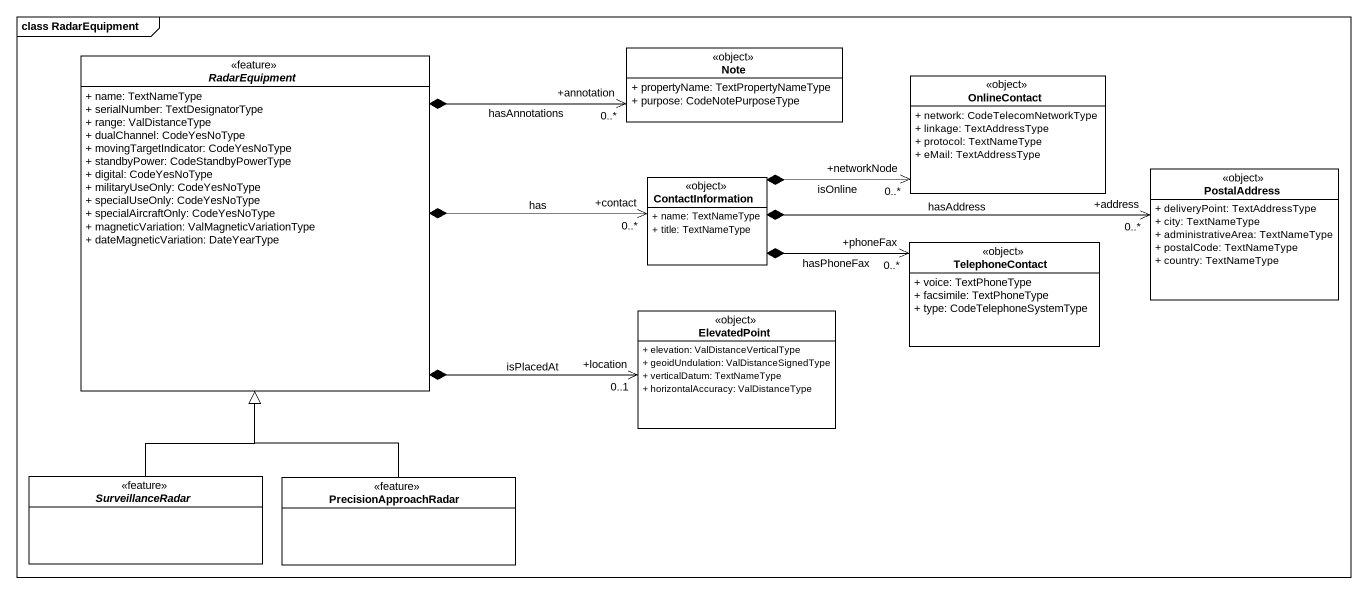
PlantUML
@startuml
mainframe class RadarEquipment
hide circle
hide empty members
skinparam classAttributeIconSize 0
class "Note" as Note_ <<object>> #FFFFFF {
  + propertyName: TextPropertyNameType
  + purpose: CodeNotePurposeType
}
abstract class RadarEquipment <<feature>> {
  + name: TextNameType
  + serialNumber: TextDesignatorType
  + range: ValDistanceType
  + dualChannel: CodeYesNoType
  + movingTargetIndicator: CodeYesNoType
  + standbyPower: CodeStandbyPowerType
  + digital: CodeYesNoType
  + militaryUseOnly: CodeYesNoType
  + specialUseOnly: CodeYesNoType
  + specialAircraftOnly: CodeYesNoType
  + magneticVariation: ValMagneticVariationType
  + dateMagneticVariation: DateYearType
}
class OnlineContact <<object>> #FFFFFF {
  + network: CodeTelecomNetworkType
  + linkage: TextAddressType
  + protocol: TextNameType
  + eMail: TextAddressType
}
class ContactInformation <<object>> #FFFFFF {
  + name: TextNameType
  + title: TextNameType
}
class PostalAddress <<object>> #FFFFFF {
  + deliveryPoint: TextAddressType
  + city: TextNameType
  + administrativeArea: TextNameType
  + postalCode: TextNameType
  + country: TextNameType
}
class TelephoneContact <<object>> #FFFFFF {
  + voice: TextPhoneType
  + facsimile: TextPhoneType
  + type: CodeTelephoneSystemType
}
class ElevatedPoint <<object>> #FFFFFF {
  + elevation: ValDistanceVerticalType
  + geoidUndulation: ValDistanceSignedType
  + verticalDatum: TextNameType
  + horizontalAccuracy: ValDistanceType
}
abstract class SurveillanceRadar <<feature>>
class PrecisionApproachRadar <<feature>>
RadarEquipment *-right-> "+annotation\n0..*" Note_ : hasAnnotations
RadarEquipment *-right-> "+contact\n0..*" ContactInformation : has
RadarEquipment *-right-> "+location\n0..1" ElevatedPoint : isPlacedAt
ContactInformation *-right-> "+networkNode\n0..*" OnlineContact : isOnline
ContactInformation *-right-> "+address\n0..*" PostalAddress : hasAddress
ContactInformation *-right-> "+phoneFax\n0..*" TelephoneContact : hasPhoneFax
SurveillanceRadar -up-|> RadarEquipment
PrecisionApproachRadar -up-|> RadarEquipment
@enduml
